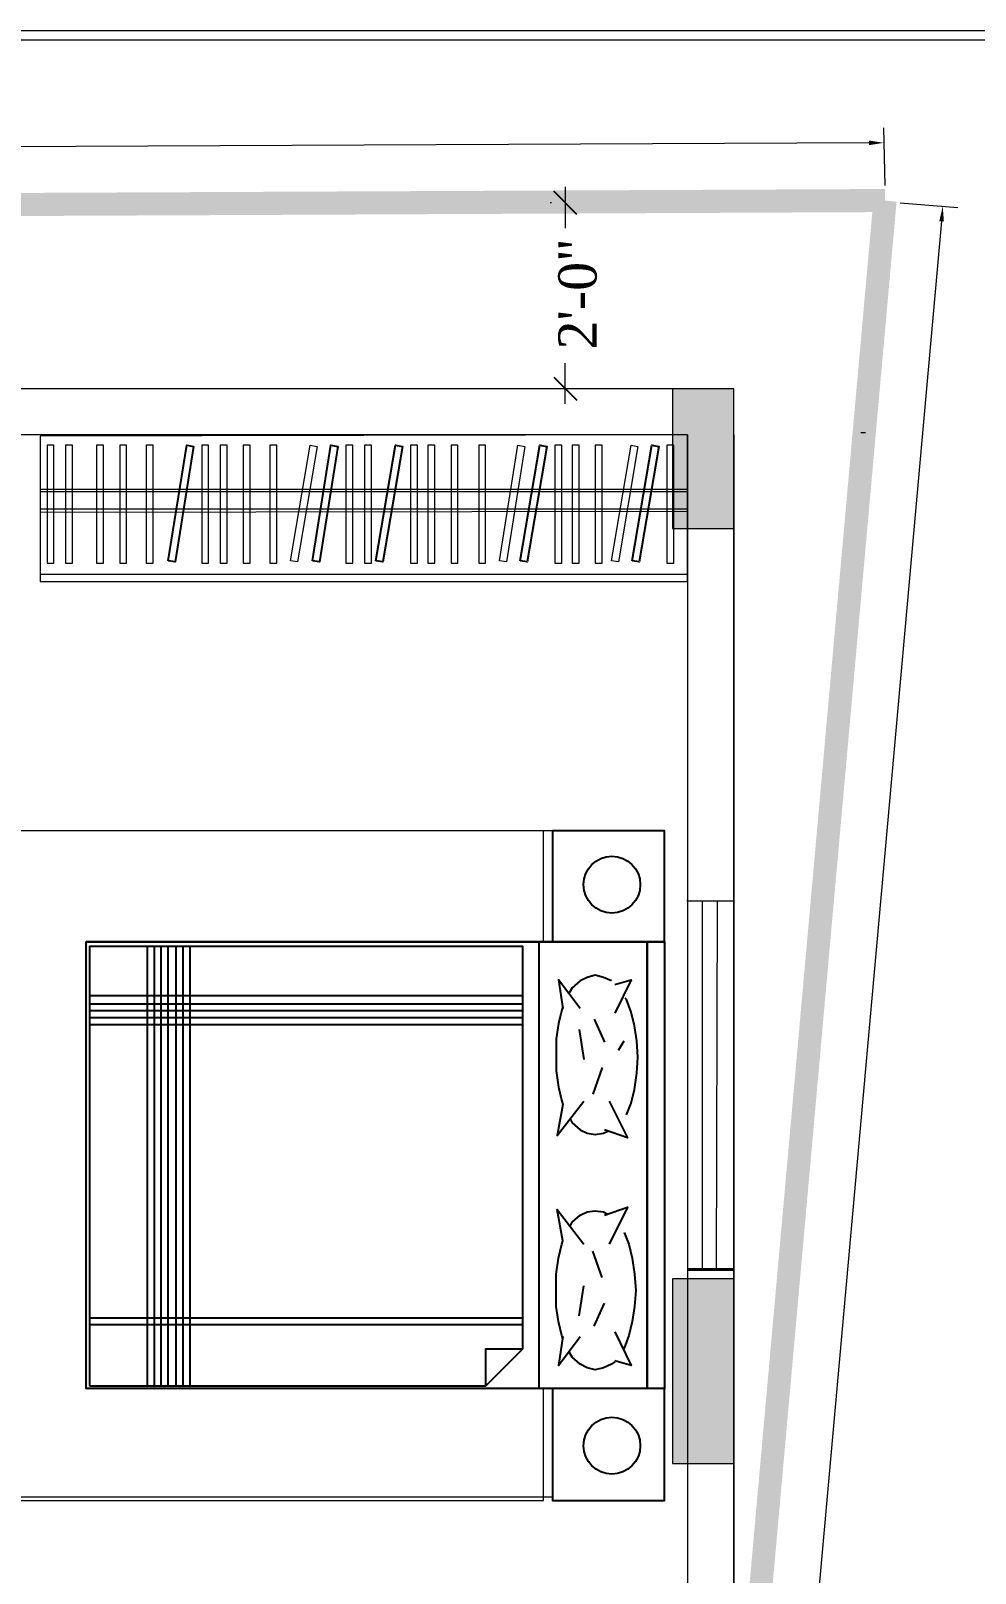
# Model space of a CAD drawing. Header units: inches. Extents: x -41599880 to -41577026, y -18110 to -4738.
# Drawn here: x -41582749 to -41579646, y -9804 to -4738 of the extents above; entities that cross this region are included whole.
import ezdxf

# ---------------------------------------------------------------- set-up
doc = ezdxf.new("R2010")
doc.units = ezdxf.units.IN
doc.header["$MEASUREMENT"] = 0
for name, color, linetype in [('PDF_Geometry', 40, 'Continuous'), ('PDF_Solid Fills', 9, 'Continuous'), ('PDF_Text', 7, 'Continuous')]:
    doc.layers.add(name, color=color, linetype=linetype)
doc.styles.add('PDF Times New Roman', font='times.ttf')

msp = doc.modelspace()

# ---------------------------------------------------------------- linework, layer by layer
at = {"layer": 'PDF_Geometry', "color": 7, "lineweight": 18}
for points in [[(-41577026, -18110.3), (-41577026, -4737.5), (-41599880.3, -4737.5), (-41599880.3, -18110.3)], [(-41577052.5, -18083.7), (-41577052.5, -4767.8), (-41599853.7, -4767.8), (-41599853.7, -18083.7)], [(-41580640.3, -6372.1), (-41580439.3, -6372.1), (-41580439.3, -5913.2), (-41580640.3, -5913.2)], [(-41582718.7, -6068.7), (-41582718.7, -6546.6), (-41580591, -6546.6), (-41580591, -6064.9)], [(-41580640.3, -9444.1), (-41580439.3, -9444.1), (-41580439.3, -8837.3), (-41580640.3, -8837.3)]]:
    msp.add_lwpolyline(points, close=True, dxfattribs=at)
at = {"layer": 'PDF_Geometry', "color": 7, "lineweight": 13}
for points in [[(-41579942.5, -5245.7), (-41579946.3, -5056.1)], [(-41579995.6, -5105.4), (-41588286.2, -5143.3)], [(-41579893.2, -5302.6), (-41579703.5, -5317.8)], [(-41579756.6, -5363.3), (-41580234.5, -10688.1)], [(-41580439.3, -8807), (-41580439.3, -7597.1), (-41580591, -7597.1), (-41580591, -8807)]]:
    msp.add_lwpolyline(points, dxfattribs=at)
at = {"layer": 'PDF_Geometry', "color": 97, "lineweight": 25}
for points in [[(-41580955.1, -5340.5), (-41581031, -5264.7)], [(-41581031, -5875.3), (-41580955.1, -5951.1)]]:
    msp.add_lwpolyline(points, dxfattribs=at)
at = {"layer": 'PDF_Geometry', "color": 97, "lineweight": 18}
for points in [[(-41580993, -5249.5), (-41580993, -5386)], [(-41580993, -5962.5), (-41580993, -5829.8)]]:
    msp.add_lwpolyline(points, dxfattribs=at)
at = {"layer": 'PDF_Geometry', "color": 1, "lineweight": 18}
for points in [[(-41581038.5, -5302.6), (-41581042.3, -5302.6)], [(-41581038.5, -5913.2), (-41581042.3, -5913.2)]]:
    msp.add_lwpolyline(points, dxfattribs=at)
at = {"layer": 'PDF_Geometry', "color": 6, "lineweight": 18}
for points in [[(-41580439.3, -5913.2), (-41597764, -5913.2)], [(-41580439.3, -6064.9), (-41580439.3, -10915.7), (-41580439.3, -5913.2)], [(-41580591, -6064.9), (-41583765.4, -6064.9)], [(-41580591, -6064.9), (-41580591, -10741.2)], [(-41580022.1, -6057.3), (-41580007, -6057.3)], [(-41580591, -7597.1), (-41580591, -7593.3)]]:
    msp.add_lwpolyline(points, dxfattribs=at)
at = {"layer": 'PDF_Geometry', "color": 122, "lineweight": 13}
for points in [[(-41582673.2, -6485.9), (-41582673.2, -6099.1), (-41582695.9, -6099.1), (-41582695.9, -6485.9)], [(-41582510.1, -6485.9), (-41582510.1, -6099.1), (-41582532.8, -6099.1), (-41582532.8, -6485.9)], [(-41582434.2, -6485.9), (-41582434.2, -6099.1), (-41582457, -6099.1), (-41582457, -6485.9)], [(-41582104.3, -6485.9), (-41582104.3, -6099.1), (-41582127, -6099.1), (-41582127, -6485.9)], [(-41582028.4, -6485.9), (-41582028.4, -6099.1), (-41582051.2, -6099.1), (-41582051.2, -6485.9)], [(-41581630.2, -6485.9), (-41581630.2, -6099.1), (-41581652.9, -6099.1), (-41581652.9, -6485.9)], [(-41581421.6, -6485.9), (-41581421.6, -6099.1), (-41581444.4, -6099.1), (-41581444.4, -6485.9)], [(-41581345.7, -6485.9), (-41581345.7, -6099.1), (-41581368.5, -6099.1), (-41581368.5, -6485.9)], [(-41580947.5, -6485.9), (-41580947.5, -6099.1), (-41580970.3, -6099.1), (-41580970.3, -6485.9)], [(-41580871.7, -6485.9), (-41580871.7, -6099.1), (-41580894.4, -6099.1), (-41580894.4, -6485.9)]]:
    msp.add_lwpolyline(points, close=True, dxfattribs=at)
at = {"layer": 'PDF_Geometry', "color": 13, "lineweight": 13}
for points in [[(-41582612.5, -6485.9), (-41582612.5, -6099.1), (-41582635.2, -6099.1), (-41582635.2, -6485.9)], [(-41582347, -6485.9), (-41582347, -6099.1), (-41582369.8, -6099.1), (-41582369.8, -6485.9)], [(-41582164.9, -6485.9), (-41582164.9, -6099.1), (-41582187.7, -6099.1), (-41582187.7, -6485.9)], [(-41581941.2, -6485.9), (-41581941.2, -6099.1), (-41581963.9, -6099.1), (-41581963.9, -6485.9)], [(-41581895.7, -6478.3), (-41581831.2, -6099.1), (-41581808.4, -6102.8), (-41581872.9, -6482.1)], [(-41581690.9, -6485.9), (-41581690.9, -6099.1), (-41581713.6, -6099.1), (-41581713.6, -6485.9)], [(-41581478.5, -6485.9), (-41581478.5, -6099.1), (-41581501.2, -6099.1), (-41581501.2, -6485.9)], [(-41581254.7, -6485.9), (-41581254.7, -6099.1), (-41581277.5, -6099.1), (-41581277.5, -6485.9)], [(-41581209.2, -6478.3), (-41581148.5, -6099.1), (-41581125.8, -6102.8), (-41581186.5, -6482.1)], [(-41581004.4, -6485.9), (-41581004.4, -6099.1), (-41581027.2, -6099.1), (-41581027.2, -6485.9)], [(-41580841.3, -6478.3), (-41580776.9, -6099.1), (-41580754.1, -6102.8), (-41580818.6, -6482.1)], [(-41580636.5, -6485.9), (-41580636.5, -6099.1), (-41580659.3, -6099.1), (-41580659.3, -6485.9)]]:
    msp.add_lwpolyline(points, close=True, dxfattribs=at)
at = {"layer": 'PDF_Geometry', "color": 173, "lineweight": 25}
for points in [[(-41582297.7, -6478.3), (-41582237, -6099.1), (-41582214.3, -6102.8), (-41582274.9, -6482.1)], [(-41581823.6, -6478.3), (-41581762.9, -6099.1), (-41581740.2, -6102.8), (-41581800.9, -6482.1)], [(-41581615, -6478.3), (-41581550.5, -6099.1), (-41581527.8, -6102.8), (-41581592.3, -6482.1)], [(-41581140.9, -6478.3), (-41581076.5, -6099.1), (-41581053.7, -6102.8), (-41581118.2, -6482.1)], [(-41580773.1, -6478.3), (-41580708.6, -6099.1), (-41580685.8, -6102.8), (-41580750.3, -6482.1)]]:
    msp.add_lwpolyline(points, close=True, dxfattribs=at)
at = {"layer": 'PDF_Geometry', "color": 43, "lineweight": 13}
for points in [[(-41582718.7, -6243.2), (-41580591, -6243.2)], [(-41582718.7, -6250.8), (-41580591, -6250.8)], [(-41582718.7, -6307.6), (-41580591, -6307.6)], [(-41582718.7, -6319), (-41580591, -6315.2)]]:
    msp.add_lwpolyline(points, dxfattribs=at)
at = {"layer": 'PDF_Geometry', "color": 13, "lineweight": 13}
msp.add_lwpolyline([(-41580591, -6523.8), (-41582718.7, -6523.8)], dxfattribs=at)
at = {"layer": 'PDF_Geometry', "color": 7, "lineweight": 18}
for points in [[(-41581034.7, -7729.9), (-41581034.7, -7365.8), (-41583022.1, -7365.8), (-41583022.1, -9554.1), (-41581034.7, -9554.1), (-41581034.7, -9197.6)], [(-41580591, -7597.1), (-41580591, -8807), (-41580439.3, -8807), (-41580439.3, -7597.1)]]:
    msp.add_lwpolyline(points, dxfattribs=at)
at = {"layer": 'PDF_Geometry', "color": 4, "lineweight": 18}
msp.add_lwpolyline([(-41581065.1, -7729.9), (-41581065.1, -7365.8), (-41582984.2, -7365.8), (-41582984.2, -9565.5), (-41581065.1, -9565.5), (-41581065.1, -9197.6)], dxfattribs=at)
at = {"layer": 'PDF_Geometry', "color": 7, "lineweight": 25}
for points in [[(-41580666.9, -7729.9), (-41580666.9, -7365.8), (-41581034.7, -7365.8), (-41581034.7, -7729.9), (-41580666.9, -7729.9), (-41580666.9, -9197.6), (-41582567, -9197.6), (-41582567, -7729.9), (-41580666.9, -7729.9), (-41582567, -7729.9)], [(-41581034.7, -9197.6), (-41581034.7, -9565.5), (-41580666.9, -9565.5), (-41580666.9, -9197.6), (-41581034.7, -9197.6), (-41582567, -9197.6), (-41582567, -7729.9), (-41581034.7, -7729.9)], [(-41580723.8, -7729.9), (-41580723.8, -9197.6)], [(-41581254.7, -9190), (-41581133.4, -9068.7)]]:
    msp.add_lwpolyline(points, dxfattribs=at)
at = {"layer": 'PDF_Geometry', "color": 140, "lineweight": 13}
for points in [[(-41580541.7, -8807), (-41580541.7, -7597.1)], [(-41580496.2, -8807), (-41580492.4, -7597.1)]]:
    msp.add_lwpolyline(points, dxfattribs=at)
at = {"layer": 'PDF_Geometry', "color": 7, "lineweight": 25}
msp.add_lwpolyline([(-41582555.6, -9190), (-41582555.6, -7745.1), (-41581133.4, -7745.1), (-41581133.4, -9068.7), (-41581254.7, -9068.7), (-41581254.7, -9190)], close=True, dxfattribs=at)
at = {"layer": 'PDF_Geometry', "color": 23, "lineweight": 25}
for points in [[(-41582366, -9190), (-41582366, -7745.1)], [(-41582343.2, -9190), (-41582343.2, -7745.1)], [(-41582320.4, -9190), (-41582320.4, -7745.1)], [(-41582297.7, -9190), (-41582297.7, -7745.1)], [(-41582271.1, -9190), (-41582271.1, -7745.1)], [(-41582248.4, -9190), (-41582248.4, -7745.1)], [(-41582225.6, -9190), (-41582225.6, -7745.1)], [(-41581080.3, -7729.9), (-41581080.3, -9197.6)], [(-41580723.8, -9197.6), (-41580723.8, -7729.9)], [(-41581133.4, -7908.1), (-41582555.6, -7908.1)], [(-41581133.4, -7934.7), (-41582555.6, -7934.7)], [(-41581133.4, -7957.4), (-41582555.6, -7957.4)], [(-41581133.4, -7980.2), (-41582555.6, -7980.2)], [(-41581133.4, -8002.9), (-41582555.6, -8002.9)], [(-41581133.4, -8966.3), (-41582555.6, -8966.3)], [(-41581133.4, -8989), (-41582555.6, -8989)]]:
    msp.add_lwpolyline(points, dxfattribs=at)
at = {"layer": 'PDF_Geometry', "color": 163, "lineweight": 25}
for points in [[(-41580841.3, -7858.8), (-41580867.9, -7847.5), (-41580894.4, -7839.9), (-41580921, -7847.5), (-41580943.7, -7858.8), (-41580970.3, -7881.6), (-41580981.7, -7900.5)], [(-41580943.7, -7949.9), (-41581015.8, -7855), (-41581000.6, -7949.9)], [(-41580829.9, -7870.2), (-41580776.9, -7855), (-41580829.9, -7965)], [(-41581000.6, -7942.3), (-41581004.4, -7953.6), (-41581015.8, -7999.2), (-41581023.4, -8048.5), (-41581023.4, -8101.6), (-41581023.4, -8154.7), (-41581015.8, -8207.8), (-41581004.4, -8253.3), (-41581000.6, -8264.6)], [(-41580792, -8298.8), (-41580776.9, -8260.8), (-41580765.5, -8215.3), (-41580757.9, -8162.2), (-41580754.1, -8109.1), (-41580757.9, -8056), (-41580765.5, -8006.7), (-41580776.9, -7961.2), (-41580792, -7919.5), (-41580795.8, -7915.7)], [(-41580898.2, -7984), (-41580864.1, -8059.8)], [(-41580947.5, -8018.1), (-41580932.3, -8116.7)], [(-41580818.6, -8086.4), (-41580799.6, -8056)], [(-41580871.7, -8143.3), (-41580902, -8230.5)], [(-41581000.6, -8264.6), (-41581019.6, -8367), (-41580932.3, -8253.3)], [(-41580848.9, -8253.3), (-41580788.2, -8374.6), (-41580864.1, -8348.1)], [(-41580977.9, -8310.2), (-41580970.3, -8325.3), (-41580943.7, -8348.1), (-41580921, -8359.5), (-41580894.4, -8363.2), (-41580867.9, -8359.5), (-41580852.7, -8351.9)], [(-41581000.6, -9034.5), (-41581004.4, -9023.2), (-41581015.8, -8977.7), (-41581023.4, -8928.3), (-41581023.4, -8875.3), (-41581023.4, -8822.2), (-41581015.8, -8769.1), (-41581004.4, -8723.5), (-41581000.6, -8712.2), (-41581019.6, -8609.8), (-41580932.3, -8723.5)], [(-41580977.9, -8666.7), (-41580970.3, -8651.5), (-41580943.7, -8628.7), (-41580921, -8617.4), (-41580894.4, -8613.6), (-41580867.9, -8617.4), (-41580852.7, -8624.9)], [(-41580864.1, -8628.7), (-41580788.2, -8602.2), (-41580848.9, -8723.5)], [(-41580799.6, -8685.6), (-41580784.4, -8723.5), (-41580773.1, -8769.1), (-41580765.5, -8822.2), (-41580761.7, -8875.3), (-41580765.5, -8928.3), (-41580773.1, -8977.7), (-41580784.4, -9023.2), (-41580799.6, -9064.9), (-41580803.4, -9068.7)], [(-41580871.7, -8833.5), (-41580902, -8746.3)], [(-41580947.5, -8958.7), (-41580932.3, -8860.1)], [(-41580898.2, -8992.8), (-41580864.1, -8917)], [(-41580829.9, -9011.8), (-41580776.9, -9121.8), (-41580829.9, -9106.6)], [(-41581000.6, -9027), (-41581015.8, -9121.8), (-41580943.7, -9027)], [(-41580829.9, -9110.4), (-41580841.3, -9118), (-41580867.9, -9129.4), (-41580894.4, -9136.9), (-41580921, -9129.4), (-41580943.7, -9118), (-41580970.3, -9095.2), (-41580981.7, -9076.3)]]:
    msp.add_lwpolyline(points, dxfattribs=at)
at = {"layer": 'PDF_Geometry', "color": 7, "lineweight": 40}
msp.add_lwpolyline([(-41580439.3, -8807), (-41580591, -8807)], dxfattribs=at)
at = {"layer": 'PDF_Geometry', "color": 7, "lineweight": 25}
for centre in [(-41580839.8, -7542.5), (-41580839.8, -9385.7)]:
    msp.add_circle(centre, 93.3, dxfattribs=at)
at = {"layer": 'PDF_Solid Fills', "color": 7}
for points in [[(-41579995.6, -5097.8), (-41579995.6, -5113), (-41579946.3, -5105.4)], [(-41579942.5, -5257.1), (-41598196.3, -5416.4), (-41598264.6, -5340.5)], [(-41579942.5, -5332.9), (-41579942.5, -5257.1), (-41598196.3, -5416.4)], [(-41581065.1, -17408.6), (-41580996.8, -17484.5), (-41579980.4, -5291.2)], [(-41580996.8, -17484.5), (-41579980.4, -5291.2), (-41579904.5, -5298.8)], [(-41579764.2, -5363.3), (-41579749.1, -5363.3), (-41579752.8, -5314)], [(-41582563.2, -7729.9), (-41582570.8, -7729.9), (-41582563.2, -9197.6)], [(-41582570.8, -7729.9), (-41582563.2, -9197.6), (-41582570.8, -9201.4)], [(-41580670.7, -7733.7), (-41580663.1, -7729.9), (-41582567, -7733.7)], [(-41580663.1, -7729.9), (-41582567, -7733.7), (-41582567, -7729.9)], [(-41580663.1, -9201.4), (-41580670.7, -7733.7), (-41580663.1, -7729.9)], [(-41580670.7, -9197.6), (-41580663.1, -9201.4), (-41580670.7, -7733.7)], [(-41582563.2, -9197.6), (-41582570.8, -9201.4), (-41580670.7, -9197.6)], [(-41582570.8, -9201.4), (-41580670.7, -9197.6), (-41580663.1, -9201.4)]]:
    msp.add_solid(points, dxfattribs=at)
at = {"layer": 'PDF_Solid Fills', "color": 254}
for points in [[(-41580640.3, -6372.1), (-41580439.3, -5913.2), (-41580439.3, -6372.1)], [(-41580640.3, -6372.1), (-41580640.3, -5913.2), (-41580439.3, -5913.2)], [(-41580640.3, -9444.1), (-41580439.3, -8837.3), (-41580439.3, -9444.1)], [(-41580640.3, -9444.1), (-41580640.3, -8837.3), (-41580439.3, -8837.3)]]:
    msp.add_solid(points, dxfattribs=at)

# ---------------------------------------------------------------- texts
at = {"layer": 'PDF_Text', "insert": (-41580888.2, -5784.2), "char_height": 125.86, "attachment_point": 7, "rotation": 90, "style": 'PDF Times New Roman'}
msp.add_mtext('2\'-0"', dxfattribs=at)

doc.saveas('drawing.dxf')
